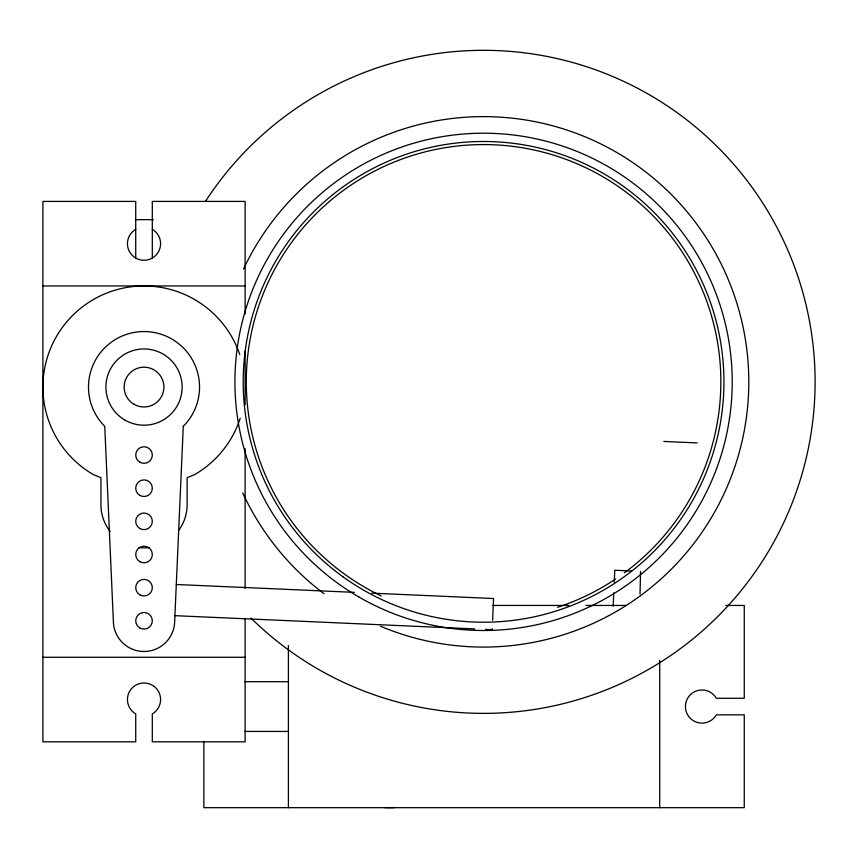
<?xml version="1.0" encoding="UTF-8"?>
<svg xmlns="http://www.w3.org/2000/svg" width="858" height="858" viewBox="0 0 858 858"><rect width="100%" height="100%" fill="white"/><g stroke="black" fill="none" stroke-linecap="round" stroke-linejoin="round"><path stroke-width="1.29" d="M492.235 628.571L492.192 629.697L485.499 629.397M492.61 620.227L493.565 598.519L371.739 593.135M613.191 606.166L613.77 592.857M614.242 582.217L614.778 570.248L631.284 570.978M640.014 594.026L640.561 571.396M135.446 219.659L153.421 219.659M42.9 285.961L245.131 285.961M492.513 605.448L568.757 605.448M585.993 605.448L626.276 605.448M725.761 605.448L744.261 605.448L744.261 698.273L716.344 698.273A16.581 16.581 0 0 0 691.334 693.865A16.581 16.581 0 0 0 691.334 719.261A16.581 16.581 0 0 0 716.344 714.853L744.261 714.853L744.261 807.678L203.861 807.678L203.861 741.376M42.9 657.282L245.131 657.282M244.637 681.702L288.395 681.702M244.637 731.434L288.395 731.434M663.77 441.43L697.114 442.9M176.287 584.491L354.343 592.363M174.914 615.669L474.785 628.925M659.716 660.36L659.716 807.678M288.395 645.624L288.395 807.678M245.131 313.899L245.131 201.416L152.306 201.416L152.306 258.108M245.131 351.158L245.131 404.794M245.131 448.605L245.131 588.266M245.131 618.404L245.131 741.816L152.306 741.816L152.306 713.899A16.581 16.581 0 0 0 156.714 688.888A16.581 16.581 0 0 0 131.317 688.888A16.581 16.581 0 0 0 135.725 713.899L135.725 741.816L42.9 741.816L42.9 201.416L135.725 201.416L135.725 258.108M205.47 201.362A331.531 331.531 0 0 1 682.335 116.506A331.531 331.531 0 0 1 734.952 597.994A331.531 331.531 0 0 1 251.019 618.135M243.511 269.08A265.229 265.229 0 0 1 593.103 140.294A265.229 265.229 0 0 1 726.576 488.116A265.229 265.229 0 0 1 380.577 626.265M324.024 593.725A265.229 265.229 0 0 1 242.728 492.932M381.242 595.935A237.28 237.28 0 0 1 288.974 246.074A237.28 237.28 0 0 1 649.184 211.926A237.28 237.28 0 0 1 624.302 572.897M615.615 578.989A237.28 237.28 0 0 1 557.582 607.292M240.197 418.296A101.115 101.115 0 0 1 194.573 474.646L187.119 477.734L187.119 504.772A43.104 43.104 0 0 1 178.593 530.501M239.779 354.601A101.115 101.115 0 0 0 79.88 308.901A101.115 101.115 0 0 0 93.458 474.646L100.922 477.734L100.922 504.772A43.104 43.104 0 0 0 110.21 531.51M152.306 229.333A16.581 16.581 0 0 1 156.714 254.343A16.581 16.581 0 0 1 131.317 254.343A16.581 16.581 0 0 1 135.725 229.333M149.013 547.576A43.104 43.104 0 0 1 139.017 547.576M394.777 807.55A101.115 101.115 0 0 1 384.255 807.55M183.28 426.34L174.689 620.806A30.663 30.663 0 0 1 144.015 651.479A30.663 30.663 0 0 1 113.353 620.806L104.751 426.34A55.534 55.534 0 0 1 104.751 347.812A55.534 55.534 0 0 1 183.28 347.812A55.534 55.534 0 0 1 183.28 426.34M359.245 597.189A248.648 248.648 0 0 0 732.217 381.853A248.648 248.648 0 0 0 359.245 166.516A248.648 248.648 0 0 0 359.245 597.189M342.9 576.748A240.358 240.358 0 0 0 722.693 406.22A240.358 240.358 0 0 0 385.113 162.58A240.358 240.358 0 0 0 342.9 576.748M139.875 627.992A8.29 8.29 0 0 0 152.306 620.806A8.29 8.29 0 0 0 139.875 613.631A8.29 8.29 0 0 0 139.875 627.992M139.875 462.215A8.29 8.29 0 0 0 152.306 455.04A8.29 8.29 0 0 0 139.875 447.865A8.29 8.29 0 0 0 139.875 462.215M139.875 495.377A8.29 8.29 0 0 0 152.306 488.191A8.29 8.29 0 0 0 139.875 481.016A8.29 8.29 0 0 0 139.875 495.377M124.957 420.098A38.127 38.127 0 0 0 182.143 387.076A38.127 38.127 0 0 0 124.957 354.064A38.127 38.127 0 0 0 124.957 420.098M134.073 404.3A19.895 19.895 0 0 0 163.91 387.076A19.895 19.895 0 0 0 134.073 369.852A19.895 19.895 0 0 0 134.073 404.3M139.875 594.83A8.29 8.29 0 0 0 152.306 587.655A8.29 8.29 0 0 0 139.875 580.48A8.29 8.29 0 0 0 139.875 594.83M139.875 561.679A8.29 8.29 0 0 0 152.306 554.504A8.29 8.29 0 0 0 139.875 547.329A8.29 8.29 0 0 0 139.875 561.679M139.875 528.528A8.29 8.29 0 0 0 152.306 521.353A8.29 8.29 0 0 0 139.875 514.167A8.29 8.29 0 0 0 139.875 528.528"/></g></svg>
